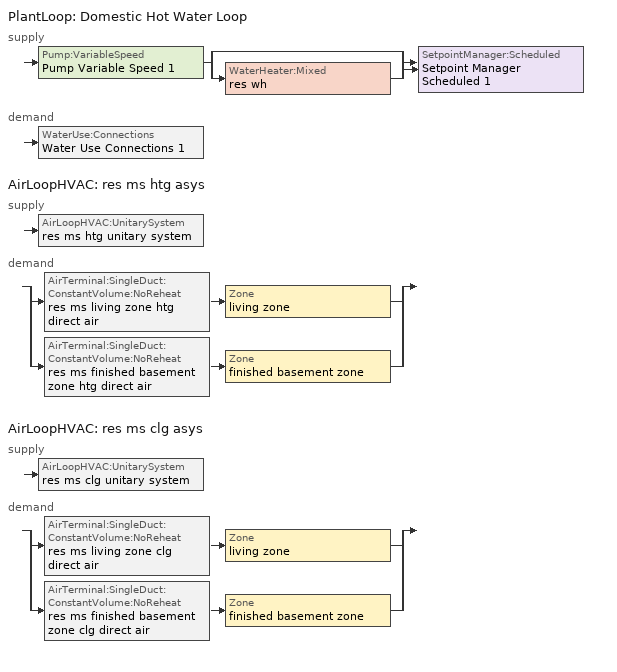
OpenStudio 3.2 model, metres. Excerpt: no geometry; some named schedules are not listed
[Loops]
PlantLoop 'Domestic Hot Water Loop'
 supply: Pump:VariableSpeed 'Pump Variable Speed 1' > split
  | bypass
  | WaterHeater:Mixed 'res wh'
  join > SetpointManager:Scheduled 'Setpoint Manager Scheduled 1'
 demand: WaterUse:Connections 'Water Use Connections 1'
AirLoopHVAC 'res ms htg asys'
 supply: AirLoopHVAC:UnitarySystem 'res ms htg unitary system'
 demand: split
  | AirTerminal:SingleDuct:ConstantVolume:NoReheat 'res ms living zone htg direct air' > Zone 'living zone'
  | AirTerminal:SingleDuct:ConstantVolume:NoReheat 'res ms finished basement zone htg direct air' > Zone 'finished basement zone'
AirLoopHVAC 'res ms clg asys'
 supply: AirLoopHVAC:UnitarySystem 'res ms clg unitary system'
 demand: split
  | AirTerminal:SingleDuct:ConstantVolume:NoReheat 'res ms living zone clg direct air' > Zone 'living zone'
  | AirTerminal:SingleDuct:ConstantVolume:NoReheat 'res ms finished basement zone clg direct air' > Zone 'finished basement zone'
[Sizing:Zone] Zone Cooling Design Supply Air Temperature Input Method=SupplyAirTemperature; Zone Cooling Design Supply Air Temperature {C}=14; Zone Cooling Design Supply Air Temperature Difference {deltaC}=11.11; Zone Heating Design Supply Air Temperature Input Method=SupplyAirTemperature; Zone Heating Design Supply Air Temperature {C}=40; Zone Heating Design Supply Air Temperature Difference {deltaC}=11.11; Zone Cooling Design Supply Air Humidity Ratio {kg-H2O/kg-air}=0.0085; Zone Heating Design Supply Air Humidity Ratio {kg-H2O/kg-air}=0.008; Cooling Design Air Flow Method=DesignDay; Heating Design Air Flow Method=DesignDay; Account for Dedicated Outdoor Air System=No; Dedicated Outdoor Air System Control Strategy=NeutralSupplyAir; Dedicated Outdoor Air Low Setpoint Temperature for Design {C}=autosize; Dedicated Outdoor Air High Setpoint Temperature for Design {C}=autosize
living zone; finished basement zone
[Zone equipment]
living zone: res ms living zone htg direct air, res ms living zone clg direct air
finished basement zone: res ms finished basement zone htg direct air, res ms finished basement zone clg direct air
[PlantLoop]
Domestic Hot Water Loop: Glycol Concentration=0; Maximum Loop Flow Rate {m3/s}=0.01; Plant Loop Volume {m3}=0.003; Load Distribution Scheme=Optimal
[Sizing:Plant]
Domestic Hot Water Loop: Loop Type=Heating; Design Loop Exit Temperature {C}=52.6667; Loop Design Temperature Difference {deltaC}=5.55556; Sizing Option=NonCoincident; Zone Timesteps in Averaging Window=1; Coincident Sizing Factor Mode=None
[Pump:VariableSpeed]
Pump Variable Speed 1: Rated Flow Rate {m3/s}=0.01; Rated Pump Head {Pa}=1; Rated Power Consumption {W}=0; Motor Efficiency=1; Fraction of Motor Inefficiencies to Fluid Stream=0; Coefficient 1 of the Part Load Performance Curve=0; Coefficient 2 of the Part Load Performance Curve=1; Coefficient 3 of the Part Load Performance Curve=0; Coefficient 4 of the Part Load Performance Curve=0; Pump Control Type=Intermittent; Skin Loss Radiative Fraction=0.5; Design Power Sizing Method=PowerPerFlowPerPressure; Design Electric Power per Unit Flow Rate {W/(m3/s)}=348701.1; Design Shaft Power per Unit Flow Rate per Unit Head {W-s/m3-Pa}=1.28205; Design Minimum Flow Rate Fraction=0
[SetpointManager:Scheduled]
Setpoint Manager Scheduled 1: Control Variable=Temperature; Schedule=dhw temp
[WaterHeater:Mixed]
res wh: Tank Volume {m3}=0.143846; Setpoint Temperature Schedule=WH Setpoint Temp; Deadband Temperature Difference {deltaC}=2; Maximum Temperature Limit {C}=99; Heater Control Type=Cycle; Heater Maximum Capacity {W}=11722.8; Heater Minimum Capacity {W}=0; Heater Fuel Type=NaturalGas; Heater Thermal Efficiency=0.773298; Off Cycle Parasitic Fuel Consumption Rate {W}=0; Off Cycle Parasitic Fuel Type=Electricity; Off Cycle Parasitic Heat Fraction to Tank=0; On Cycle Parasitic Fuel Consumption Rate {W}=0; On Cycle Parasitic Fuel Type=Electricity; On Cycle Parasitic Heat Fraction to Tank=0; Ambient Temperature Indicator=ThermalZone; Ambient Temperature Thermal Zone=finished basement zone; Off Cycle Loss Coefficient to Ambient Temperature {W/K}=4.15693; Off Cycle Loss Fraction to Thermal Zone=0.64; On Cycle Loss Coefficient to Ambient Temperature {W/K}=4.15693; On Cycle Loss Fraction to Thermal Zone=1; Use Side Effectiveness=1; Source Side Effectiveness=1; Use Side Design Flow Rate {m3/s}=autosize; Source Side Design Flow Rate {m3/s}=autosize; Indirect Water Heating Recovery Time {hr}=1.5; Source Side Flow Control Mode=IndirectHeatPrimarySetpoint
[WaterHeater:Sizing]
res wh: Design Mode=PeakDraw; Time Storage Can Meet Peak Draw {hr}=0.538503; Time for Tank Recovery {hr}=0; Nominal Tank Volume for Autosizing Plant Connections {m3}=1
[WaterUse:Connections]
Water Use Connections 1: Drain Water Heat Exchanger Type=None; Drain Water Heat Exchanger Destination=Plant; Water Use Equipment Name 1=res shower; Water Use Equipment Name 2=res sink; Water Use Equipment Name 3=res bath; Water Use Equipment Name 4=res shower dist; Water Use Equipment Name 5=res sink dist; Water Use Equipment Name 6=res bath dist; Water Use Equipment Name 7=res dw; Water Use Equipment Name 8=res cw
[WaterUse:Equipment:Definition]
Name | Peak Flow Rate {m3/s} | Target Temperature Schedule
res shower | 0.0176332 | fixtures temperature schedule
res sink | 0.0157378 | fixtures temperature schedule
res bath | 0.00441644 | fixtures temperature schedule
res shower dist; res sink dist; res bath dist | 0 | fixtures temperature schedule
res dw | 0.00104011 | res dw temperature schedule
res cw | 0.00629939 | res cw temperature schedule
[OtherEquipment:Definition] Design Level Calculation Method=EquipmentLevel; Fraction Radiant=0; Fraction Lost=0
Name | Design Level {W} | Fraction Latent
res shower | 507081 | 0.487197
res sink | 158036 | 0.312221
res bath | 65146.3 | 0
[Coil:Heating:DX:MultiSpeed]
res ms htg coil: Availability Schedule=Always On Discrete; Minimum Outdoor Dry-Bulb Temperature for Compressor Operation {C}=-34.4444; Crankcase Heater Capacity {W}=0; Maximum Outdoor Dry-Bulb Temperature for Crankcase Heater Operation {C}=10; Defrost Energy Input Ratio Function of Temperature Curve=DefrostEIR; Maximum Outdoor Dry-Bulb Temperature for Defrost Operation {C}=4.44444; Defrost Strategy=ReverseCycle; Defrost Control=Timed; Defrost Time Period Fraction=0.058333; Resistive Defrost Heater Capacity {W}=autosize; Apply Part Load Fraction to Speeds Greater than 1=No; Fuel Type=Electricity; Region number for Calculating HSPF=4
[Coil:Heating:Electric]
res ms supp heater: Availability Schedule=Always On Discrete; Efficiency=1; Nominal Capacity {W}=0
[Fan:OnOff] Availability Schedule=Always On Discrete; Fan Total Efficiency=0.167946; Pressure Rise {Pa}=24.91; Maximum Flow Rate {m3/s}=autosize; Motor Efficiency=1; Motor In Airstream Fraction=1
Name | Fan Power Ratio Function of Speed Ratio Curve | Fan Efficiency Ratio Function of Speed Ratio Curve
res ms htg supply fan | res ms fan power curve | res ms fan eff curve
res ms clg supply fan | res ms fan power curve 1 | res ms fan eff curve 1
[UnitarySystemPerformance:Multispeed] Single Mode Operation=No
Name | Heating Speed Supply Air Flow Ratio 1 | Cooling Speed Supply Air Flow Ratio 1 | Heating Speed Supply Air Flow Ratio 2 | Cooling Speed Supply Air Flow Ratio 2 | Heating Speed Supply Air Flow Ratio 3 | Cooling Speed Supply Air Flow Ratio 3 | Heating Speed Supply Air Flow Ratio 4 | Cooling Speed Supply Air Flow Ratio 4
Unitary System Performance Multispeed 1 | 0.555556 | 1e-09 | 0.666667 | 1e-09 | 0.777778 | 1e-09 | 1 | 1e-09
Unitary System Performance Multispeed 2 | 1e-09 | 0.529412 | 1e-09 | 0.647059 | 1e-09 | 0.764706 | 1e-09 | 1
[AirLoopHVAC:UnitarySystem] Control Type=Load; Controlling Zone or Thermostat Location=living zone; Dehumidification Control Type=None; Availability Schedule=Always On Discrete; Fan Placement=BlowThrough; Supply Air Fan Operating Mode Schedule=Always Off Discrete; DX Heating Coil Sizing Ratio=1; Use DOAS DX Cooling Coil=No; DOAS DX Cooling Coil Leaving Minimum Air Temperature {C}=2; Latent Load Control=SensibleOnlyLoadControl; Supply Air Flow Rate During Cooling Operation {m3/s}=Autosize; Supply Air Flow Rate During Heating Operation {m3/s}=Autosize; Supply Air Flow Rate When No Cooling or Heating is Required {m3/s}=0; Maximum Supply Air Temperature {C}=93.3333; Maximum Outdoor Dry-Bulb Temperature for Supplemental Heater Operation {C}=4.44444; Maximum Cycling Rate {cycles/hr}=2.5; Heat Pump Time Constant {s}=60; Fraction of On-Cycle Power Use=0.01; Heat Pump Fan Delay Time {s}=60; Ancilliary On-Cycle Electric Power {W}=0; Ancilliary Off-Cycle Electric Power {W}=0
Name | Supply Fan | Heating Coil | Supplemental Heating Coil | Design Specification Multispeed Object | Cooling Coil
res ms htg unitary system | res ms htg supply fan | res ms htg coil | res ms supp heater | Unitary System Performance Multispeed 1
res ms clg unitary system | res ms clg supply fan |  |  | Unitary System Performance Multispeed 2 | res ms clg coil
[AirLoopHVAC] Availability Schedule=Always On Discrete; Design Supply Air Flow Rate {m3/s}=autosize; Design Return Air Flow Fraction of Supply Air Flow=1
res ms htg asys; res ms clg asys
[Sizing:System] Type of Load to Size On=Sensible; Design Outdoor Air Flow Rate {m3/s}=Autosize; Central Heating Maximum System Air Flow Ratio=0.3; Preheat Design Temperature {C}=7; Preheat Design Humidity Ratio {kg-H2O/kg-Air}=0.008; Precool Design Temperature {C}=12.8; Precool Design Humidity Ratio {kg-H2O/kg-Air}=0.008; Central Cooling Design Supply Air Temperature {C}=12.8; Central Heating Design Supply Air Temperature {C}=16.7; Sizing Option=NonCoincident; 100% Outdoor Air in Cooling=Yes; 100% Outdoor Air in Heating=Yes; Central Cooling Design Supply Air Humidity Ratio {kg-H2O/kg-Air}=0.0085; Central Heating Design Supply Air Humidity Ratio {kg-H2O/kg-Air}=0.008; Cooling Design Air Flow Method=DesignDay; Cooling Design Air Flow Rate {m3/s}=0; Heating Design Air Flow Method=DesignDay; Heating Design Air Flow Rate {m3/s}=0; System Outdoor Air Method=ZoneSum; Zone Maximum Outdoor Air Fraction=1; Cooling Supply Air Flow Rate Per Floor Area {m3/s-m2}=0.00996765; Cooling Fraction of Autosized Cooling Supply Air Flow Rate=1; Cooling Supply Air Flow Rate Per Unit Cooling Capacity {m3/s-W}=3.94755e-05; Heating Supply Air Flow Rate Per Floor Area {m3/s-m2}=0.00996765; Heating Fraction of Autosized Heating Supply Air Flow Rate=1; Heating Fraction of Autosized Cooling Supply Air Flow Rate=1; Heating Supply Air Flow Rate Per Unit Heating Capacity {m3/s-W}=3.15882e-05; Cooling Design Capacity Method=CoolingDesignCapacity; Cooling Design Capacity {W}=autosize; Cooling Design Capacity Per Floor Area {W/m2}=234.7; Fraction of Autosized Cooling Design Capacity=1; Heating Design Capacity Method=HeatingDesignCapacity; Heating Design Capacity {W}=autosize; Heating Design Capacity Per Floor Area {W/m2}=157; Fraction of Autosized Heating Design Capacity=1; Central Cooling Capacity Control Method=OnOff
res ms htg asys; res ms clg asys
[AirTerminal:SingleDuct:ConstantVolume:NoReheat] Availability Schedule=Always On Discrete; Maximum Air Flow Rate {m3/s}=AutoSize
res ms living zone htg direct air; res ms finished basement zone htg direct air; res ms living zone clg direct air; res ms finished basement zone clg direct air
[Coil:Cooling:DX:MultiSpeed:StageData] Gross Rated Total Cooling Capacity {W}=autosize; Rated Air Flow Rate {m3/s}=autosize; Rated Evaporator Fan Power Per Volume Flow Rate {W/(m3/s)}=773.3; Nominal Time for Condensate Removal to Begin {s}=1000; Ratio of Initial Moisture Evaporation Rate and Steady State Latent Capacity=1.5; Maximum Cycling Rate {cycles/hr}=3; Latent Capacity Time Constant {s}=45; Rated Waste Heat Fraction of Power Input=0.2; Waste Heat Function of Temperature Curve=ConstantBiquadratic 1; Evaporative Condenser Effectiveness=0.9; Evaporative Condenser Air Flow Rate {m3/s}=autosize; Rated Evaporative Condenser Pump Power Consumption {W}=autosize
Name | Gross Rated Sensible Heat Ratio | Gross Rated Cooling COP {W/W} | Total Cooling Capacity Function of Temperature Curve | Total Cooling Capacity Function of Flow Fraction Curve | Energy Input Ratio Function of Temperature Curve | Energy Input Ratio Function of Flow Fraction Curve | Part Load Fraction Correlation Curve
Coil Cooling DX Multi Speed Stage Data 1 | 0.862559 | 4.36175 | Cool-Cap-fT2 | Cool-Cap-fFF2 | Cool-EIR-fT2 | Cool-EIR-fFF2 | Cool-PLF-fPLR2
Coil Cooling DX Multi Speed Stage Data 2 | 0.798702 | 3.77512 | Cool-Cap-fT4 | Cool-Cap-fFF4 | Cool-EIR-fT4 | Cool-EIR-fFF4 | Cool-PLF-fPLR4
Coil Cooling DX Multi Speed Stage Data 3 | 0.757094 | 3.17313 | Cool-Cap-fT6 | Cool-Cap-fFF6 | Cool-EIR-fT6 | Cool-EIR-fFF6 | Cool-PLF-fPLR6
Coil Cooling DX Multi Speed Stage Data 4 | 0.702552 | 2.34548 | Cool-Cap-fT10 | Cool-Cap-fFF10 | Cool-EIR-fT10 | Cool-EIR-fFF10 | Cool-PLF-fPLR10
[Coil:Cooling:DX:MultiSpeed]
res ms clg coil: Condenser Type=AirCooled; Minimum Outdoor Dry-Bulb Temperature for Compressor Operation {C}=-25; Apply Part Load Fraction to Speeds Greater than 1=No; Apply Latent Degradation to Speeds Greater than 1=No; Crankcase Heater Capacity {W}=0; Maximum Outdoor Dry-Bulb Temperature for Crankcase Heater Operation {C}=10; Basin Heater Capacity {W/K}=0; Basin Heater Setpoint Temperature {C}=2; Fuel Type=Electricity; Stage 1=Coil Cooling DX Multi Speed Stage Data 1; Stage 2=Coil Cooling DX Multi Speed Stage Data 2; Stage 3=Coil Cooling DX Multi Speed Stage Data 3; Stage 4=Coil Cooling DX Multi Speed Stage Data 4
[ElectricEquipment:Definition] Design Level Calculation Method=EquipmentLevel
Name | Design Level {W} | Fraction Latent | Fraction Radiant | Fraction Lost
res dw | 136388 | 0.15 | 0.36 | 0.25
res cw | 70491.5 | 0 | 0.48 | 0.2
res infil_1 house fan; res infil_1 range fan; res infil_1 bath fan | 0 | 0 | 0 | 1
[EnergyManagementSystem:Sensor]
Name | Output Variable or Output Meter Index Key | Output Variable or Output Meter
res_ceil_fan_sched_val_sensor | res ceil fan schedule | Schedule Value
res_ceil_fan_tin_sensor; res_af_1_tin_s | living zone | Zone Mean Air Temperature
res_nv_pb_s |  | Site Outdoor Air Barometric Pressure
res_af_vw_s |  | Site Wind Speed
res_nv_wt_s |  | Site Outdoor Air Humidity Ratio
res_af_1_tt_s | living zone | Zone Outdoor Air Drybulb Temperature
res_nv_1_nva_s | res nv_1 avail schedule | Schedule Value
res_nv_1_sp_s | res nv_1 temp schedule | Schedule Value
res_ds_res_ms_clg_asys_fan_rtf_s | res ms clg supply fan | Fan Runtime Fraction
res_ds_res_ms_htg_asys_fan_rtf_s | res ms htg supply fan | Fan Runtime Fraction
res_infil_1_range_sch_s | res mv_1 range exhaust schedule | Schedule Value
res_infil_1_bath_sch_s | res mv_1 bath exhaust schedule | Schedule Value
res_infil_1_dryer_sch_s | clothes_dryer_exhaust | Schedule Value
res_infil_1_wh_sch_s | Always On Discrete | Schedule Value
[EnergyManagementSystem:Actuator]
Name | Actuated Component | Actuated Component Type | Actuated Component Control Type
res_ceil_fan_sched_override | res ceil fan master | Schedule:Constant | Schedule Value
res_nv_1_flow_act | res nv_1 flow | Zone Infiltration | Air Exchange Flow Rate
res_infil_1_house_fan_act | res infil_1 house fan | ElectricEquipment | Electricity Rate
res_infil_1_range_fan_act | res infil_1 range fan | ElectricEquipment | Electricity Rate
res_infil_1_bath_fan_act | res infil_1 bath fan | ElectricEquipment | Electricity Rate
res_infil_1_flow_act | res infil_1 flow | Zone Infiltration | Air Exchange Flow Rate
[EnergyManagementSystem:Program]
res_ceil_fan_schedule_program: If res_ceil_fan_sched_val_sensor == 0; Set res_ceil_fan_sched_override = 0; ElseIf res_ceil_fan_tin_sensor < 24.389; Set res_ceil_fan_sched_override = 0; Else; Set res_ceil_fan_sched_override = 1; EndIf
res_nv_1_program: Set Tdiff = res_af_1_tin_s-res_af_1_tt_s; Set dT = (@Abs Tdiff); Set pt = (@RhFnTdbWPb res_af_1_tt_s res_nv_wt_s res_nv_pb_s); Set NVA = 13831.173440569548; Set Cs = 0.00023703726963500573; Set Cw = 0.00010014662135246548; Set MNV = 2.444359572750902; Set MHR = 0.0115; Set MRH = 0.7; Set temp1 = (res_nv_1_nva_s*NVA); Set SGNV = temp1*((((Cs*dT)+(Cw*(res_af_vw_s^2)))^0.5)/1000); If (res_nv_wt_s<MHR) && (pt<MRH) && (res_af_1_tin_s>res_nv_1_sp_s); Set temp2 = (res_af_1_tin_s-res_nv_1_sp_s); Set NVadj1 = temp2/(res_af_1_tin_s-res_af_1_tt_s); Set NVadj2 = (@Min NVadj1 1); Set NVadj3 = (@Max NVadj2 0); Set NVadj = SGNV*NVadj3; Set res_nv_1_flow_act = (@Min NVadj MNV); Else; Set res_nv_1_flow_act = 0; EndIf
res_infil_1_program: Set p_m = 0.14; Set p_s = 0.22; Set s_m = 270; Set s_s = 370; Set z_m = 9.99744; Set z_s = 6.4486261680000005; Set f_t = (((s_m/z_m)^p_m)*((z_s/s_s)^p_s)); Set Tdiff = res_af_1_tin_s-res_af_1_tt_s; Set dT = @Abs Tdiff; Set c = 0.0676; Set Cs = 0.0875; Set Cw = 0.1284; Set n = 0.67; Set sft = (f_t*0.7000000000000001); Set temp1 = ((c*Cw)*((sft*res_af_vw_s)^(2*n)))^2; Set Qn = (((c*Cs*(dT^n))^2)+temp1)^0.5; Set Tdiff = res_af_1_tin_s-res_af_1_tt_s; Set dT = @Abs Tdiff; Set QWHV = res_infil_1_wh_sch_s*0.0302; Set Qrange = res_infil_1_range_sch_s*0.0472; Set Qdryer = res_infil_1_dryer_sch_s*0.0472; Set Qbath = res_infil_1_bath_sch_s*0.0472; Set QhpwhOut = 0; Set QhpwhIn = 0; Set QductsOut = 0; Set QductsIn = 0; Set Qout = QWHV+Qrange+Qbath+Qdryer+QhpwhOut+QductsOut; Set Qin = QhpwhIn+QductsIn; Set Qu = (@Abs (Qout-Qin)); Set Qb = (@Min Qout Qin); Set faneff_wh = 0.9438948864000002; Set res_infil_1_house_fan_act = (QWHV*300)/faneff_wh*1; Set faneff_sp = 0.4719474432000001; Set res_infil_1_range_fan_act = (Qrange*300)/faneff_sp; Set res_infil_1_bath_fan_act = (Qbath*300)/faneff_sp; Set Q_acctd_for_elsewhere = QhpwhOut+QhpwhIn+QductsOut+QductsIn; Set res_infil_1_flow_act = (((Qu^2)+(Qn^2))^0.5)-Q_acctd_for_elsewhere; Set res_infil_1_flow_act = (@Max res_infil_1_flow_act 0)
[EnergyManagementSystem:ProgramCallingManager]
res ceil fan program calling manager: BeginTimestepBeforePredictor; res_ceil_fan_schedule_program
res af_1 program calling manager: BeginTimestepBeforePredictor; res_infil_1_program; res_nv_1_program
[Schedule:File]
clothes_dryer_exhaust: External File=8760.csv; Column Number=15; Rows to Skip at Top=1; Number of Hours of Data=8760; Minutes per Item=60
[Schedule:Constant]
Name | Value
dhw temp; WH Setpoint Temp | 52.6667
fixtures temperature schedule | 43.3333
Always On Discrete; res ceil fan master | 1
Always Off Discrete | 0
res dw temperature schedule; res cw temperature schedule | 52.666
[Schedule:Ruleset]
Name | Default Day Schedule | Summer Design Day Schedule | Winter Design Day Schedule
res ceil fan schedule | Schedule Day 2
res nv_1 temp schedule | Schedule Day 13
res nv_1 avail schedule | Schedule Day 14
res mv_1 range exhaust schedule | Schedule Day 17 | res mv_1 range exhaust schedule summer design | res mv_1 range exhaust schedule winter design
res mv_1 bath exhaust schedule | Schedule Day 18 | res mv_1 bath exhaust schedule summer design | res mv_1 bath exhaust schedule winter design
[Schedule:Day]
Schedule Day 2; Schedule Day 13; Schedule Day 14: 24, 0, 0
[Schedule:Rule] Apply Monday=Yes; Apply Wednesday=Yes; Apply Friday=Yes; Date Specification Type=DateRange; Start Day=1
Name | Schedule Ruleset | Rule Order | Day Schedule | Apply Sunday | Apply Tuesday | Apply Thursday | Apply Saturday | Start Month | End Month | End Day
res ceil fan schedule allday rule1 | res ceil fan schedule | 11 | res ceil fan schedule allday1 | Yes | Yes | Yes | Yes | 1 | 1 | 31
res ceil fan schedule allday rule2 | res ceil fan schedule | 10 | res ceil fan schedule allday2 | Yes | Yes | Yes | Yes | 2 | 2 | 28
res ceil fan schedule allday rule3 | res ceil fan schedule | 9 | res ceil fan schedule allday3 | Yes | Yes | Yes | Yes | 3 | 3 | 31
res ceil fan schedule allday rule4 | res ceil fan schedule | 8 | res ceil fan schedule allday4 | Yes | Yes | Yes | Yes | 4 | 4 | 30
res ceil fan schedule allday rule5 | res ceil fan schedule | 7 | res ceil fan schedule allday5 | Yes | Yes | Yes | Yes | 5 | 5 | 31
res ceil fan schedule allday rule6 | res ceil fan schedule | 6 | res ceil fan schedule allday6 | Yes | Yes | Yes | Yes | 6 | 6 | 30
res ceil fan schedule allday rule7 | res ceil fan schedule | 5 | res ceil fan schedule allday7 | Yes | Yes | Yes | Yes | 7 | 7 | 31
res ceil fan schedule allday rule8 | res ceil fan schedule | 4 | res ceil fan schedule allday8 | Yes | Yes | Yes | Yes | 8 | 8 | 31
res ceil fan schedule allday rule9 | res ceil fan schedule | 3 | res ceil fan schedule allday9 | Yes | Yes | Yes | Yes | 9 | 9 | 30
res ceil fan schedule allday rule10 | res ceil fan schedule | 2 | res ceil fan schedule allday10 | Yes | Yes | Yes | Yes | 10 | 10 | 31
res ceil fan schedule allday rule11 | res ceil fan schedule | 1 | res ceil fan schedule allday11 | Yes | Yes | Yes | Yes | 11 | 11 | 30
res ceil fan schedule allday rule12 | res ceil fan schedule | 0 | res ceil fan schedule allday12 | Yes | Yes | Yes | Yes | 12 | 12 | 31
res nv_1 temp schedule allday rule1 | res nv_1 temp schedule | 11 | res nv_1 temp schedule allday1 | Yes | Yes | Yes | Yes | 1 | 1 | 31
res nv_1 temp schedule allday rule2 | res nv_1 temp schedule | 10 | res nv_1 temp schedule allday2 | Yes | Yes | Yes | Yes | 2 | 2 | 28
res nv_1 temp schedule allday rule3 | res nv_1 temp schedule | 9 | res nv_1 temp schedule allday3 | Yes | Yes | Yes | Yes | 3 | 3 | 31
res nv_1 temp schedule allday rule4 | res nv_1 temp schedule | 8 | res nv_1 temp schedule allday4 | Yes | Yes | Yes | Yes | 4 | 4 | 30
res nv_1 temp schedule allday rule5 | res nv_1 temp schedule | 7 | res nv_1 temp schedule allday5 | Yes | Yes | Yes | Yes | 5 | 5 | 31
res nv_1 availability schedule allday ruleset1 on | res nv_1 avail schedule | 11 | res nv_1 availability schedule allday1 on |  |  |  |  | 1 | 1 | 31
res nv_1 availability schedule allday ruleset2 on | res nv_1 avail schedule | 10 | res nv_1 availability schedule allday1 on 1 |  |  |  |  | 2 | 2 | 28
res nv_1 availability schedule allday ruleset3 on | res nv_1 avail schedule | 9 | res nv_1 availability schedule allday1 on 2 |  |  |  |  | 3 | 3 | 31
res nv_1 availability schedule allday ruleset4 on | res nv_1 avail schedule | 8 | res nv_1 availability schedule allday1 on 3 |  |  |  |  | 4 | 4 | 30
res nv_1 availability schedule allday ruleset5 on | res nv_1 avail schedule | 7 | res nv_1 availability schedule allday1 on 4 |  |  |  |  | 5 | 5 | 31
res nv_1 availability schedule allday ruleset6 on | res nv_1 avail schedule | 6 | res nv_1 availability schedule allday1 on 5 |  |  |  |  | 6 | 6 | 30
res nv_1 availability schedule allday ruleset7 on | res nv_1 avail schedule | 5 | res nv_1 availability schedule allday1 on 6 |  |  |  |  | 7 | 7 | 31
res nv_1 availability schedule allday ruleset8 on | res nv_1 avail schedule | 4 | res nv_1 availability schedule allday1 on 7 |  |  |  |  | 8 | 8 | 31
res nv_1 availability schedule allday ruleset9 on | res nv_1 avail schedule | 3 | res nv_1 availability schedule allday1 on 8 |  |  |  |  | 9 | 9 | 30
res nv_1 availability schedule allday ruleset10 on | res nv_1 avail schedule | 2 | res nv_1 availability schedule allday1 on 9 |  |  |  |  | 10 | 10 | 31
res nv_1 availability schedule allday ruleset11 on | res nv_1 avail schedule | 1 | res nv_1 availability schedule allday1 on 10 |  |  |  |  | 11 | 11 | 30
res nv_1 availability schedule allday ruleset12 on | res nv_1 avail schedule | 0 | res nv_1 availability schedule allday1 on 11 |  |  |  |  | 12 | 12 | 31
[Curve:Biquadratic]
Name | Coefficient1 Constant | Coefficient2 x | Coefficient3 x**2 | Coefficient4 y | Coefficient5 y**2 | Coefficient6 x*y | Minimum Value of x | Maximum Value of x | Minimum Value of y | Maximum Value of y
DefrostEIR | 0.1528 | 0 | 0 | 0 | 0 | 0 | -100 | 100 | -100 | 100
ConstantBiquadratic 1 | 1 | 0 | 0 | 0 | 0 | 0 | -100 | 100 | -100 | 100
Cool-Cap-fT2; Cool-Cap-fT4; Cool-Cap-fT6; Cool-Cap-fT10 | 1.00899 | 0.00651275 | 0 | 0.00391757 | -0.000222647 | 0 | 13.88 | 23.88 | 18.33 | 51.66
Cool-EIR-fT2; Cool-EIR-fT4; Cool-EIR-fT6; Cool-EIR-fT10 | 0.429214 | -0.00360484 | 4.57832e-05 | 0.0264909 | -0.000159212 | -0.000159063 | 13.88 | 23.88 | 18.33 | 51.66
[Curve:Quadratic] Coefficient3 x**2=0; Minimum Value of x=0
Name | Coefficient1 Constant | Coefficient2 x | Maximum Value of x | Minimum Curve Output | Maximum Curve Output
Cool-PLF-fPLR2; Cool-PLF-fPLR4; Cool-PLF-fPLR6; Cool-PLF-fPLR10 | 0.75 | 0.25 | 1 | 0.7 | 1
Cool-Cap-fFF2; Cool-EIR-fFF2; Cool-Cap-fFF4; Cool-EIR-fFF4; Cool-Cap-fFF6; Cool-EIR-fFF6; Cool-Cap-fFF10; Cool-EIR-fFF10 | 1 | 0 | 2 | 0 | 2
[Curve:Exponent] Coefficient1 Constant=0; Coefficient2 Constant=1; Coefficient3 Constant=3; Minimum Value of x=-100; Maximum Value of x=100
res ms fan power curve; res ms fan power curve 1
[Curve:Cubic] Coefficient1 Constant=0; Coefficient2 x=1; Coefficient3 x**2=0; Coefficient4 x**3=0; Minimum Value of x=0; Maximum Value of x=1; Minimum Curve Output=0.01; Maximum Curve Output=1
res ms fan eff curve; res ms fan eff curve 1
